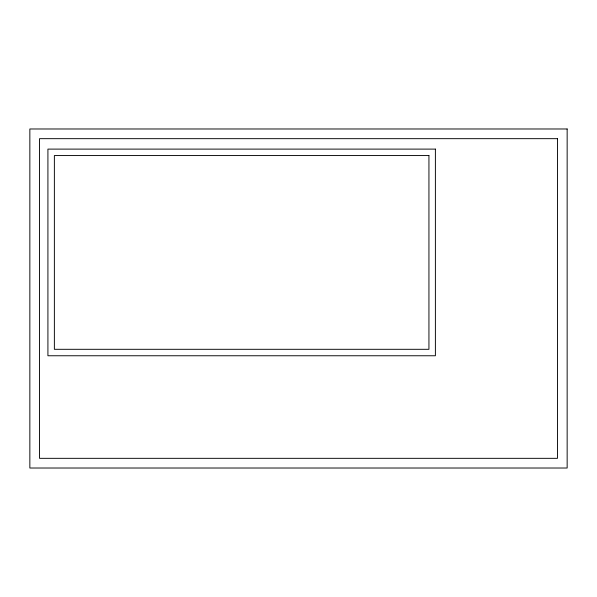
<?xml version="1.0" encoding="UTF-8"?>
<svg xmlns="http://www.w3.org/2000/svg" width="597" height="597" viewBox="0 0 597 597"><rect width="100%" height="100%" fill="white"/><g stroke="black" fill="none" stroke-linecap="round" stroke-linejoin="round"><path stroke-width="0.9" d="M567.15 128.982L29.85 128.982L29.85 468.018L567.15 468.018L567.15 128.982M557.464 138.668L39.536 138.668L39.536 458.332L557.464 458.332L557.464 138.668M435.392 149.108L47.917 149.108L47.917 355.76L435.392 355.76L435.392 149.108M428.937 155.563L54.372 155.563L54.372 349.305L428.937 349.305L428.937 155.563"/></g></svg>
